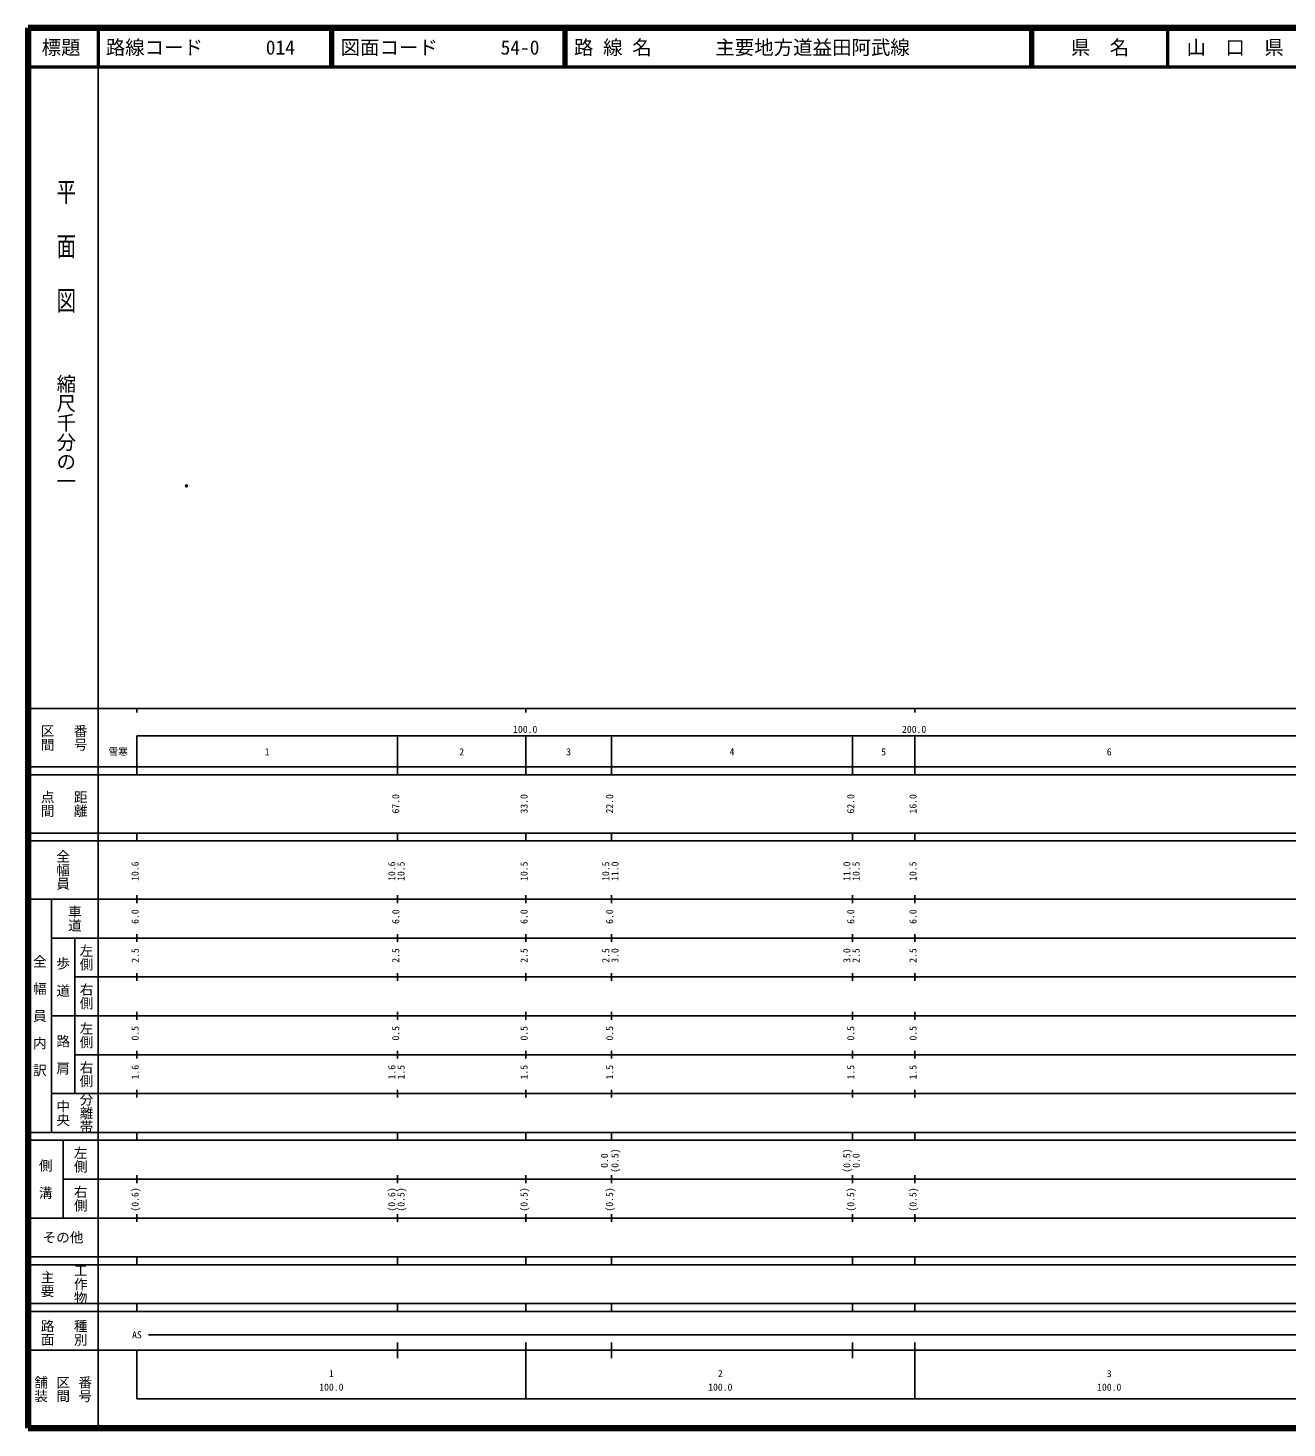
# Model space of a CAD drawing. Units: millimetres on the paper. Extents: x 40 to 680, y 20 to 380.
# Drawn here: x 40 to 363.7, y 20 to 380 of the extents above; entities that cross this region are included whole.
import ezdxf
from ezdxf.enums import TextEntityAlignment as Align

# ---------------------------------------------------------------- set-up
doc = ezdxf.new("R2010")
doc.units = ezdxf.units.MM
doc.header["$PDMODE"] = 32
doc.header["$PDSIZE"] = 0.5
doc.layers.add('M-OTRS', color=6, linetype='Continuous')
doc.layers.add('M-TTL-TXT', color=7, linetype='Continuous')
for name, color, linetype, lineweight in [('M-TTL', 2, 'Continuous', 140), ('M-TTL-BAND', 7, 'Continuous', 25), ('M-TTL-LINE', 7, 'Continuous', 50)]:
    doc.layers.add(name, color=color, linetype=linetype, lineweight=lineweight)
doc.styles.add('@ＭＳ ゴシック', font='')
doc.styles.add('ＭＳ ゴシック', font='')
doc.styles.get('@ＭＳ ゴシック').set_extended_font_data('@MS Gothic')
doc.styles.get('ＭＳ ゴシック').set_extended_font_data('MS Gothic')

msp = doc.modelspace()

# ---------------------------------------------------------------- linework, layer by layer
at = {"layer": 'M-OTRS'}
msp.add_point((80.762, 262.241), dxfattribs=at)
at = {"layer": 'M-TTL'}
for p, q in [((40, 380), (40, 20)), ((680, 380), (40, 380)), ((40, 20), (680, 20))]:
    msp.add_line(p, q, dxfattribs=at)
at = {"layer": 'M-TTL-BAND'}
for p, q in [((58, 370), (58, 20)), ((40, 205), (579, 205)), ((68, 205), (68, 204)), ((168, 205), (168, 204)), ((268, 205), (268, 204)), ((68, 198), (579, 198)), ((68, 198), (68, 188)), ((135, 188), (135, 198)), ((168, 188), (168, 198)), ((190, 188), (190, 198)), ((252, 188), (252, 198)), ((268, 188), (268, 198)), ((40, 190), (579, 190)), ((40, 188), (579, 188)), ((40, 173), (579, 173)), ((68, 171), (68, 173)), ((135, 171), (135, 173)), ((168, 171), (168, 173)), ((190, 171), (190, 173)), ((252, 171), (252, 173)), ((268, 171), (268, 173)), ((40, 171), (579, 171)), ((40, 156), (579, 156)), ((46, 96), (46, 156)), ((68, 155), (68, 157)), ((135, 155), (135, 157)), ((168, 155), (168, 157)), ((190, 155), (190, 157)), ((252, 155), (252, 157)), ((268, 155), (268, 157)), ((46, 146), (579, 146)), ((52, 146), (52, 106)), ((68, 145), (68, 147)), ((135, 145), (135, 147)), ((168, 145), (168, 147)), ((190, 145), (190, 147)), ((252, 145), (252, 147)), ((268, 145), (268, 147)), ((68, 135), (68, 137)), ((135, 135), (135, 137)), ((168, 135), (168, 137)), ((190, 135), (190, 137)), ((252, 135), (252, 137)), ((268, 135), (268, 137)), ((52, 136), (579, 136)), ((46, 126), (579, 126)), ((68, 125), (68, 127)), ((135, 125), (135, 127)), ((168, 125), (168, 127)), ((190, 125), (190, 127)), ((252, 125), (252, 127)), ((268, 125), (268, 127)), ((52, 116), (579, 116)), ((68, 115), (68, 117)), ((135, 115), (135, 117)), ((168, 115), (168, 117)), ((190, 115), (190, 117)), ((252, 115), (252, 117)), ((268, 115), (268, 117)), ((46, 106), (579, 106)), ((68, 105), (68, 107)), ((135, 105), (135, 107)), ((168, 105), (168, 107)), ((190, 105), (190, 107)), ((252, 105), (252, 107)), ((268, 105), (268, 107)), ((40, 96), (579, 96)), ((40, 94), (579, 94)), ((49, 94), (49, 74)), ((68, 94), (68, 96)), ((135, 94), (135, 96)), ((168, 94), (168, 96)), ((190, 94), (190, 96)), ((252, 94), (252, 96)), ((268, 94), (268, 96)), ((49, 84), (579, 84)), ((68, 83), (68, 85)), ((135, 83), (135, 85)), ((168, 83), (168, 85)), ((190, 83), (190, 85)), ((252, 83), (252, 85)), ((268, 83), (268, 85)), ((40, 74), (579, 74)), ((68, 73), (68, 75)), ((135, 73), (135, 75)), ((168, 73), (168, 75)), ((190, 73), (190, 75)), ((252, 73), (252, 75)), ((268, 73), (268, 75)), ((40, 64), (579, 64)), ((40, 62), (579, 62)), ((68, 62), (68, 64)), ((135, 62), (135, 64)), ((168, 62), (168, 64)), ((190, 62), (190, 64)), ((252, 62), (252, 64)), ((268, 62), (268, 64)), ((40, 52), (579, 52)), ((68, 50), (68, 52)), ((135, 50), (135, 52)), ((168, 50), (168, 52)), ((190, 50), (190, 52)), ((252, 50), (252, 52)), ((268, 50), (268, 52)), ((40, 50), (579, 50)), ((71, 44), (565, 44)), ((40, 40), (579, 40)), ((68, 40), (68, 27.5)), ((135, 38), (135, 42)), ((168, 27.5), (168, 42)), ((190, 38), (190, 42)), ((252, 38), (252, 42)), ((268, 27.5), (268, 42)), ((68, 27.5), (579, 27.5))]:
    msp.add_line(p, q, dxfattribs=at)
at = {"layer": 'M-TTL-LINE'}
for p, q in [((58, 380), (58, 370)), ((117.75, 380), (117.75, 370)), ((118.25, 380), (118.25, 370)), ((177.75, 380), (177.75, 370)), ((178.25, 380), (178.25, 370)), ((297.75, 380), (297.75, 370)), ((298.25, 380), (298.25, 370)), ((333, 380), (333, 370)), ((40, 370), (680, 370))]:
    msp.add_line(p, q, dxfattribs=at)

# ---------------------------------------------------------------- texts
at = {"layer": 'M-TTL-BAND', "style": '@ＭＳ ゴシック', "width": 1.4}
msp.add_text('平  面  図', height=3.666, rotation=270, dxfattribs=at).set_placement((49.777, 306.475), align=Align.MIDDLE_RIGHT)
at = {"layer": 'M-TTL-BAND', "style": '@ＭＳ ゴシック'}
msp.add_text('縮尺千分の一', height=3.666, rotation=270, dxfattribs=at).set_placement((49.777, 261.03), align=Align.MIDDLE_RIGHT)
for s, p in [('区間', (45, 197.5)), ('番号', (53.5, 197.5)), ('点間', (45, 180.5)), ('距離', (53.5, 180.5)), ('全幅員', (49, 163.5)), ('車道', (52, 151)), ('左側', (55, 141)), ('全\u3000幅\u3000員\u3000内\u3000訳', (43, 126)), ('歩\u3000道', (49, 136)), ('右側', (55, 131)), ('左側', (55, 121)), ('路\u3000肩', (49, 116)), ('右側', (55, 111)), ('分離帯', (55, 101)), ('中央', (49, 101)), ('左側', (53.5, 89)), ('側\u3000溝', (44.5, 84)), ('右側', (53.5, 79)), ('工作物', (53.5, 57)), ('主要', (45, 57)), ('路面', (45, 44.5)), ('種別', (53.5, 44.5)), ('舗装', (43.333, 30)), ('区間', (49, 30)), ('番号', (54.667, 30))]:
    msp.add_text(s, height=2.566, rotation=270, dxfattribs=at).set_placement(p, align=Align.MIDDLE_CENTER)
at = {"layer": 'M-TTL-BAND', "style": 'ＭＳ ゴシック'}
for s, p in [('100.0', (167.844, 198.195)), ('200.0', (267.844, 198.195)), ('雪寒', (63.182, 192.405)), ('1', (101.5, 192.405)), ('2', (151.5, 192.405)), ('3', (179, 192.405)), ('4', (221, 192.405)), ('5', (260, 192.405)), ('6', (318, 192.405)), ('AS', (68, 42.5)), ('1', (118, 32.523)), ('2', (218, 32.523)), ('3', (318, 32.523)), ('100.0', (118, 29.033)), ('100.0', (218, 29.033)), ('100.0', (318, 29.033))]:
    msp.add_text(s, height=1.833, dxfattribs=at).set_placement(p, align=Align.BOTTOM_CENTER)
for s, p in [('67.0', (136, 180.5)), ('33.0', (169, 180.5)), ('22.0', (191, 180.5)), ('62.0', (253, 180.5)), ('16.0', (269, 180.5)), ('10.6', (69, 163.174)), ('10.6', (135, 163.174)), ('10.5', (137.37, 163.174)), ('10.5', (169, 163.174)), ('10.5', (190, 163.174)), ('11.0', (192.37, 163.174)), ('11.0', (252, 163.174)), ('10.5', (254.37, 163.174)), ('10.5', (269, 163.174)), ('6.0', (69, 151.5)), ('6.0', (136, 151.5)), ('6.0', (169, 151.5)), ('6.0', (191, 151.5)), ('6.0', (253, 151.5)), ('6.0', (269, 151.5)), ('2.5', (69, 141.5)), ('2.5', (136, 141.5)), ('2.5', (169, 141.5)), ('2.5', (190, 141.5)), ('3.0', (192.37, 141.5)), ('3.0', (252, 141.5)), ('2.5', (254.37, 141.5)), ('2.5', (269, 141.5)), ('0.5', (69, 121.5)), ('0.5', (136, 121.5)), ('0.5', (169, 121.5)), ('0.5', (191, 121.5)), ('0.5', (253, 121.5)), ('0.5', (269, 121.5)), ('1.6', (69, 111.5)), ('1.6', (135, 111.5)), ('1.5', (137.37, 111.5)), ('1.5', (169, 111.5)), ('1.5', (191, 111.5)), ('1.5', (253, 111.5)), ('1.5', (269, 111.5)), ('0.0', (189.68, 88.764)), ('(0.5)', (192.37, 88.764)), ('(0.5)', (252, 88.764)), ('0.0', (254.37, 88.764)), ('(0.6)', (69, 78.764)), ('(0.6)', (135, 78.764)), ('(0.5)', (137.37, 78.764)), ('(0.5)', (169, 78.764)), ('(0.5)', (191, 78.764)), ('(0.5)', (253, 78.764)), ('(0.5)', (269, 78.764))]:
    msp.add_text(s, height=1.833, rotation=90, dxfattribs=at).set_placement(p, align=Align.BOTTOM_CENTER)
msp.add_text('その他', height=2.566, dxfattribs=at).set_placement((49, 69), align=Align.MIDDLE_CENTER)
at = {"layer": 'M-TTL-TXT', "style": 'ＭＳ ゴシック'}
for s, p in [('標題', (48.5, 375)), ('県\u3000名', (315.625, 375)), ('山\u3000口\u3000県', (350.375, 375))]:
    msp.add_text(s, height=3.666, dxfattribs=at).set_placement(p, align=Align.MIDDLE_CENTER)
for s, p in [('路線コード', (60, 375)), ('014', (101.142, 375)), ('図面コード', (120.38, 375)), ('54-0', (161.521, 375)), ('路 線 名', (180.38, 375)), ('主要地方道益田阿武線', (216.734, 375))]:
    msp.add_text(s, height=3.666, dxfattribs=at).set_placement(p, align=Align.MIDDLE_LEFT)

doc.saveas('drawing.dxf')
